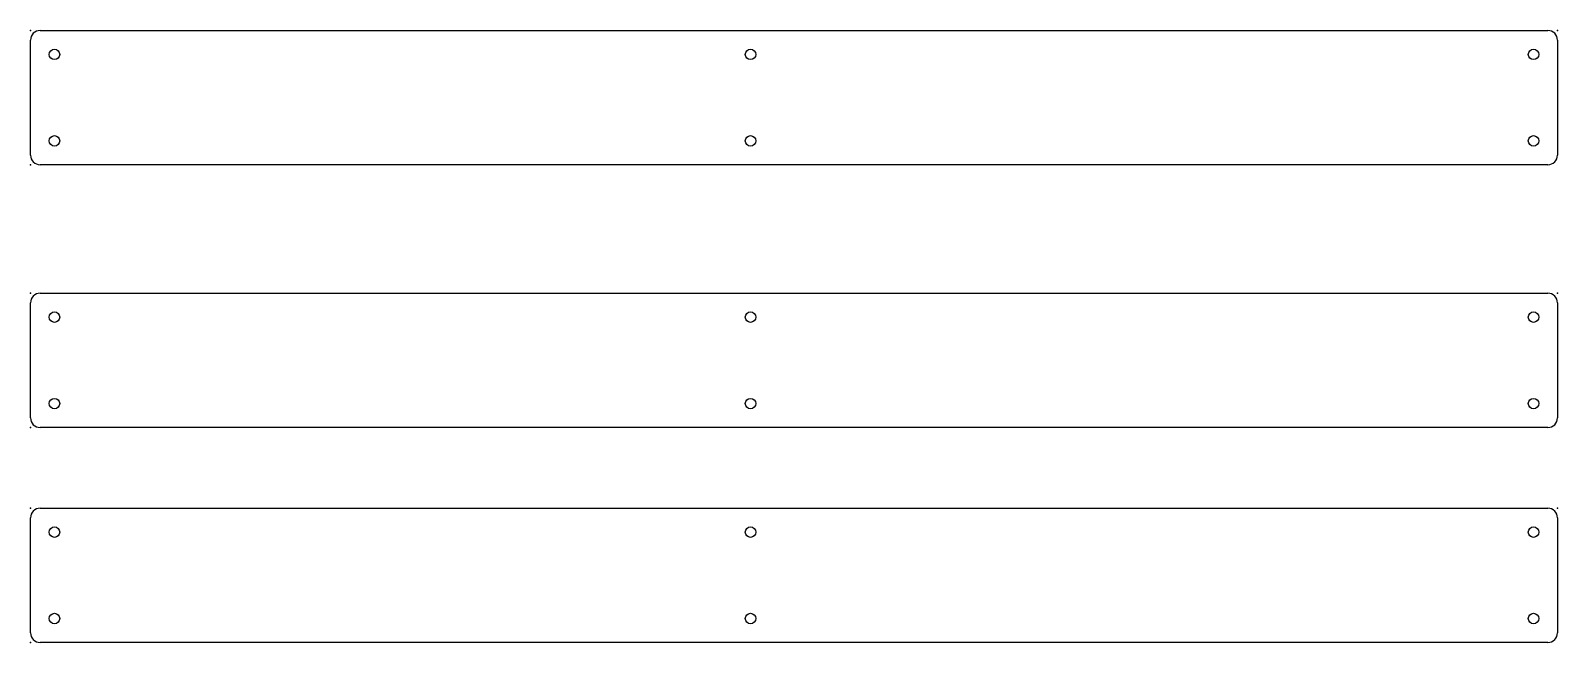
# Model space of a CAD drawing. Header units: millimetres. Extents: x -502 to -182, y -220 to -91.
import ezdxf

# ---------------------------------------------------------------- set-up
doc = ezdxf.new("R2010")
doc.units = ezdxf.units.MM
doc.header["$MEASUREMENT"] = 0
doc.layers.add('Uriel incliners set of 3 v1_0', color=7, linetype='Continuous')
doc.layers.add('Uriel incliners set of 3 v1_Uriel top pt1&2 v6_Acrylic Uriel', color=7, linetype='Continuous')

msp = doc.modelspace()

# ---------------------------------------------------------------- linework, layer by layer
at = {"layer": 'Uriel incliners set of 3 v1_0'}
for p, q in [((-499.52, -91.44), (-183.94, -91.44)), ((-501.52, -117.54), (-501.52, -93.44)), ((-181.94, -93.44), (-181.94, -117.54)), ((-183.94, -119.54), (-499.52, -119.54)), ((-499.52, -146.44), (-183.94, -146.44)), ((-501.52, -172.54), (-501.52, -148.44)), ((-181.94, -148.44), (-181.94, -172.54)), ((-183.94, -174.54), (-499.52, -174.54)), ((-499.52, -191.44), (-183.94, -191.44)), ((-501.52, -217.54), (-501.52, -193.44)), ((-181.94, -193.44), (-181.94, -217.54)), ((-183.94, -219.54), (-499.52, -219.54))]:
    msp.add_line(p, q, dxfattribs=at)
for centre in [(-496.52, -96.44), (-350.83, -96.44), (-186.94, -96.44), (-496.52, -114.54), (-350.83, -114.54), (-186.94, -114.54), (-496.52, -151.44), (-350.83, -151.44), (-186.94, -151.44), (-496.52, -169.54), (-350.83, -169.54), (-186.94, -169.54), (-496.52, -196.44), (-350.83, -196.44), (-186.94, -196.44), (-496.52, -214.54), (-350.83, -214.54), (-186.94, -214.54)]:
    msp.add_circle(centre, 1.1, dxfattribs=at)
for centre, start, end in [((-499.52, -93.44), 90, 180), ((-183.94, -93.44), 0, 90), ((-499.52, -117.54), 180, 270), ((-183.94, -117.54), 270, 0), ((-499.52, -148.44), 90, 180), ((-183.94, -148.44), 0, 90), ((-499.52, -172.54), 180, 270), ((-183.94, -172.54), 270, 0), ((-499.52, -193.44), 90, 180), ((-183.94, -193.44), 0, 90), ((-499.52, -217.54), 180, 270), ((-183.94, -217.54), 270, 0)]:
    msp.add_arc(centre, 2, start, end, dxfattribs=at)
for p in [(-501.52, -91.44), (-181.94, -91.44), (-501.52, -119.54), (-501.52, -146.44), (-181.94, -146.44), (-501.52, -174.54), (-501.52, -191.44), (-181.94, -191.44), (-501.52, -219.54)]:
    msp.add_point(p, dxfattribs=at)
at = {"layer": 'Uriel incliners set of 3 v1_Uriel top pt1&2 v6_Acrylic Uriel'}
for p, q in [((-499.52, -91.44), (-183.94, -91.44)), ((-501.52, -117.54), (-501.52, -93.44)), ((-181.94, -93.44), (-181.94, -117.54)), ((-183.94, -119.54), (-499.52, -119.54)), ((-499.52, -146.44), (-183.94, -146.44)), ((-501.52, -172.54), (-501.52, -148.44)), ((-181.94, -148.44), (-181.94, -172.54)), ((-183.94, -174.54), (-499.52, -174.54)), ((-499.52, -191.44), (-183.94, -191.44)), ((-501.52, -217.54), (-501.52, -193.44)), ((-181.94, -193.44), (-181.94, -217.54)), ((-183.94, -219.54), (-499.52, -219.54))]:
    msp.add_line(p, q, dxfattribs=at)
for centre in [(-496.52, -96.44), (-350.83, -96.44), (-186.94, -96.44), (-496.52, -114.54), (-350.83, -114.54), (-186.94, -114.54), (-496.52, -151.44), (-350.83, -151.44), (-186.94, -151.44), (-496.52, -169.54), (-350.83, -169.54), (-186.94, -169.54), (-496.52, -196.44), (-350.83, -196.44), (-186.94, -196.44), (-496.52, -214.54), (-350.83, -214.54), (-186.94, -214.54)]:
    msp.add_circle(centre, 1.1, dxfattribs=at)
for centre, start, end in [((-499.52, -93.44), 90, 180), ((-183.94, -93.44), 0, 90), ((-499.52, -117.54), 180, 270), ((-183.94, -117.54), 270, 0), ((-499.52, -148.44), 90, 180), ((-183.94, -148.44), 0, 90), ((-499.52, -172.54), 180, 270), ((-183.94, -172.54), 270, 0), ((-499.52, -193.44), 90, 180), ((-183.94, -193.44), 0, 90), ((-499.52, -217.54), 180, 270), ((-183.94, -217.54), 270, 0)]:
    msp.add_arc(centre, 2, start, end, dxfattribs=at)
for p in [(-501.52, -91.44), (-181.94, -91.44), (-501.52, -119.54), (-501.52, -146.44), (-181.94, -146.44), (-501.52, -174.54), (-501.52, -191.44), (-181.94, -191.44), (-501.52, -219.54)]:
    msp.add_point(p, dxfattribs=at)

doc.saveas('drawing.dxf')
